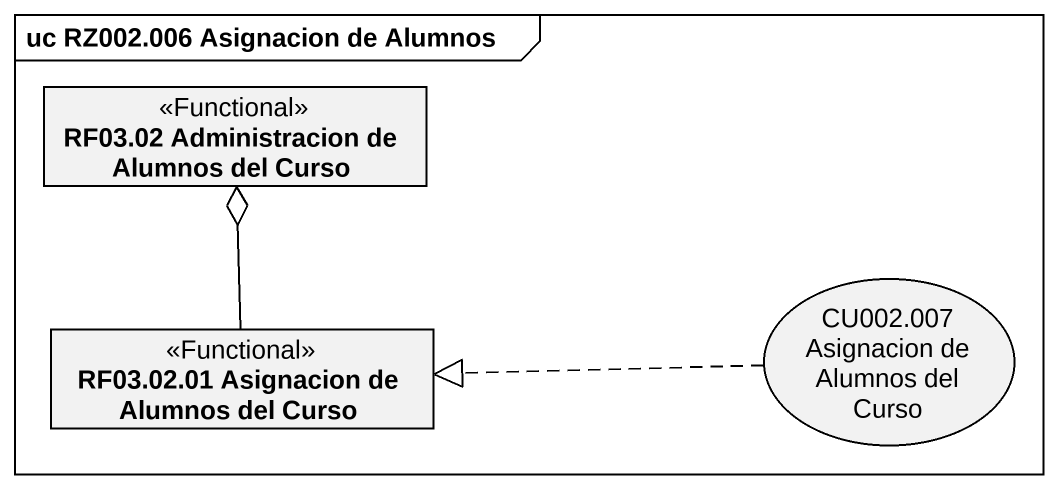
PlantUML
@startuml
mainframe uc RZ002.006 Asignacion de Alumnos
allowmixing
hide circle
hide empty members
class "RF03.02 Administracion de Alumnos del Curso" as RF03_02_Administracion_de <<Functional>>
class "RF03.02.01 Asignacion de Alumnos del Curso" as RF03_02_01_Asignacion_de <<Functional>>
usecase "CU002.007 Asignacion de Alumnos del Curso" as CU002_007_Asignacion_de
RF03_02_01_Asignacion_de -up-o RF03_02_Administracion_de
CU002_007_Asignacion_de .left.|> RF03_02_01_Asignacion_de
@enduml
